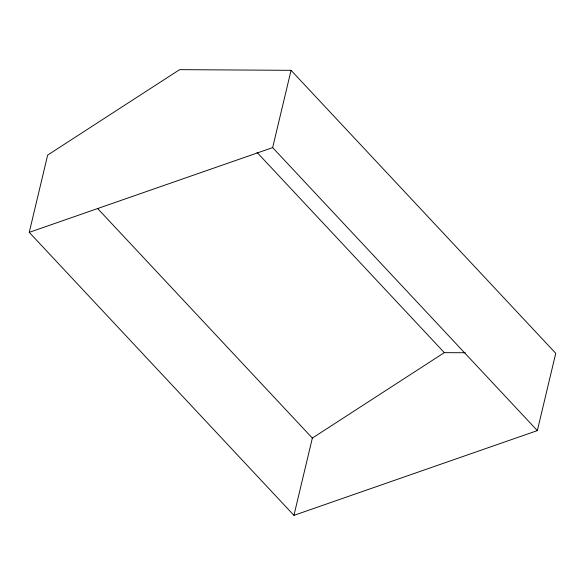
<?xml version="1.0" encoding="UTF-8"?>
<svg xmlns="http://www.w3.org/2000/svg" width="585" height="585" viewBox="0 0 585 585"><rect width="100%" height="100%" fill="white"/><g stroke="black" fill="none" stroke-linecap="round" stroke-linejoin="round"><path stroke-width="0.88" d="M29.25 232.362L47.656 155.091L179.617 69.644L291.059 70.332L555.75 353.325L537.344 430.597L293.941 515.356L29.25 232.362L272.654 147.603L291.059 70.332M293.941 515.356L312.346 438.085L444.308 352.638L465.316 352.762M272.654 147.603L537.344 430.597M257.027 152.407L444.308 352.638M97.6 208.487L312.346 438.085"/></g></svg>
